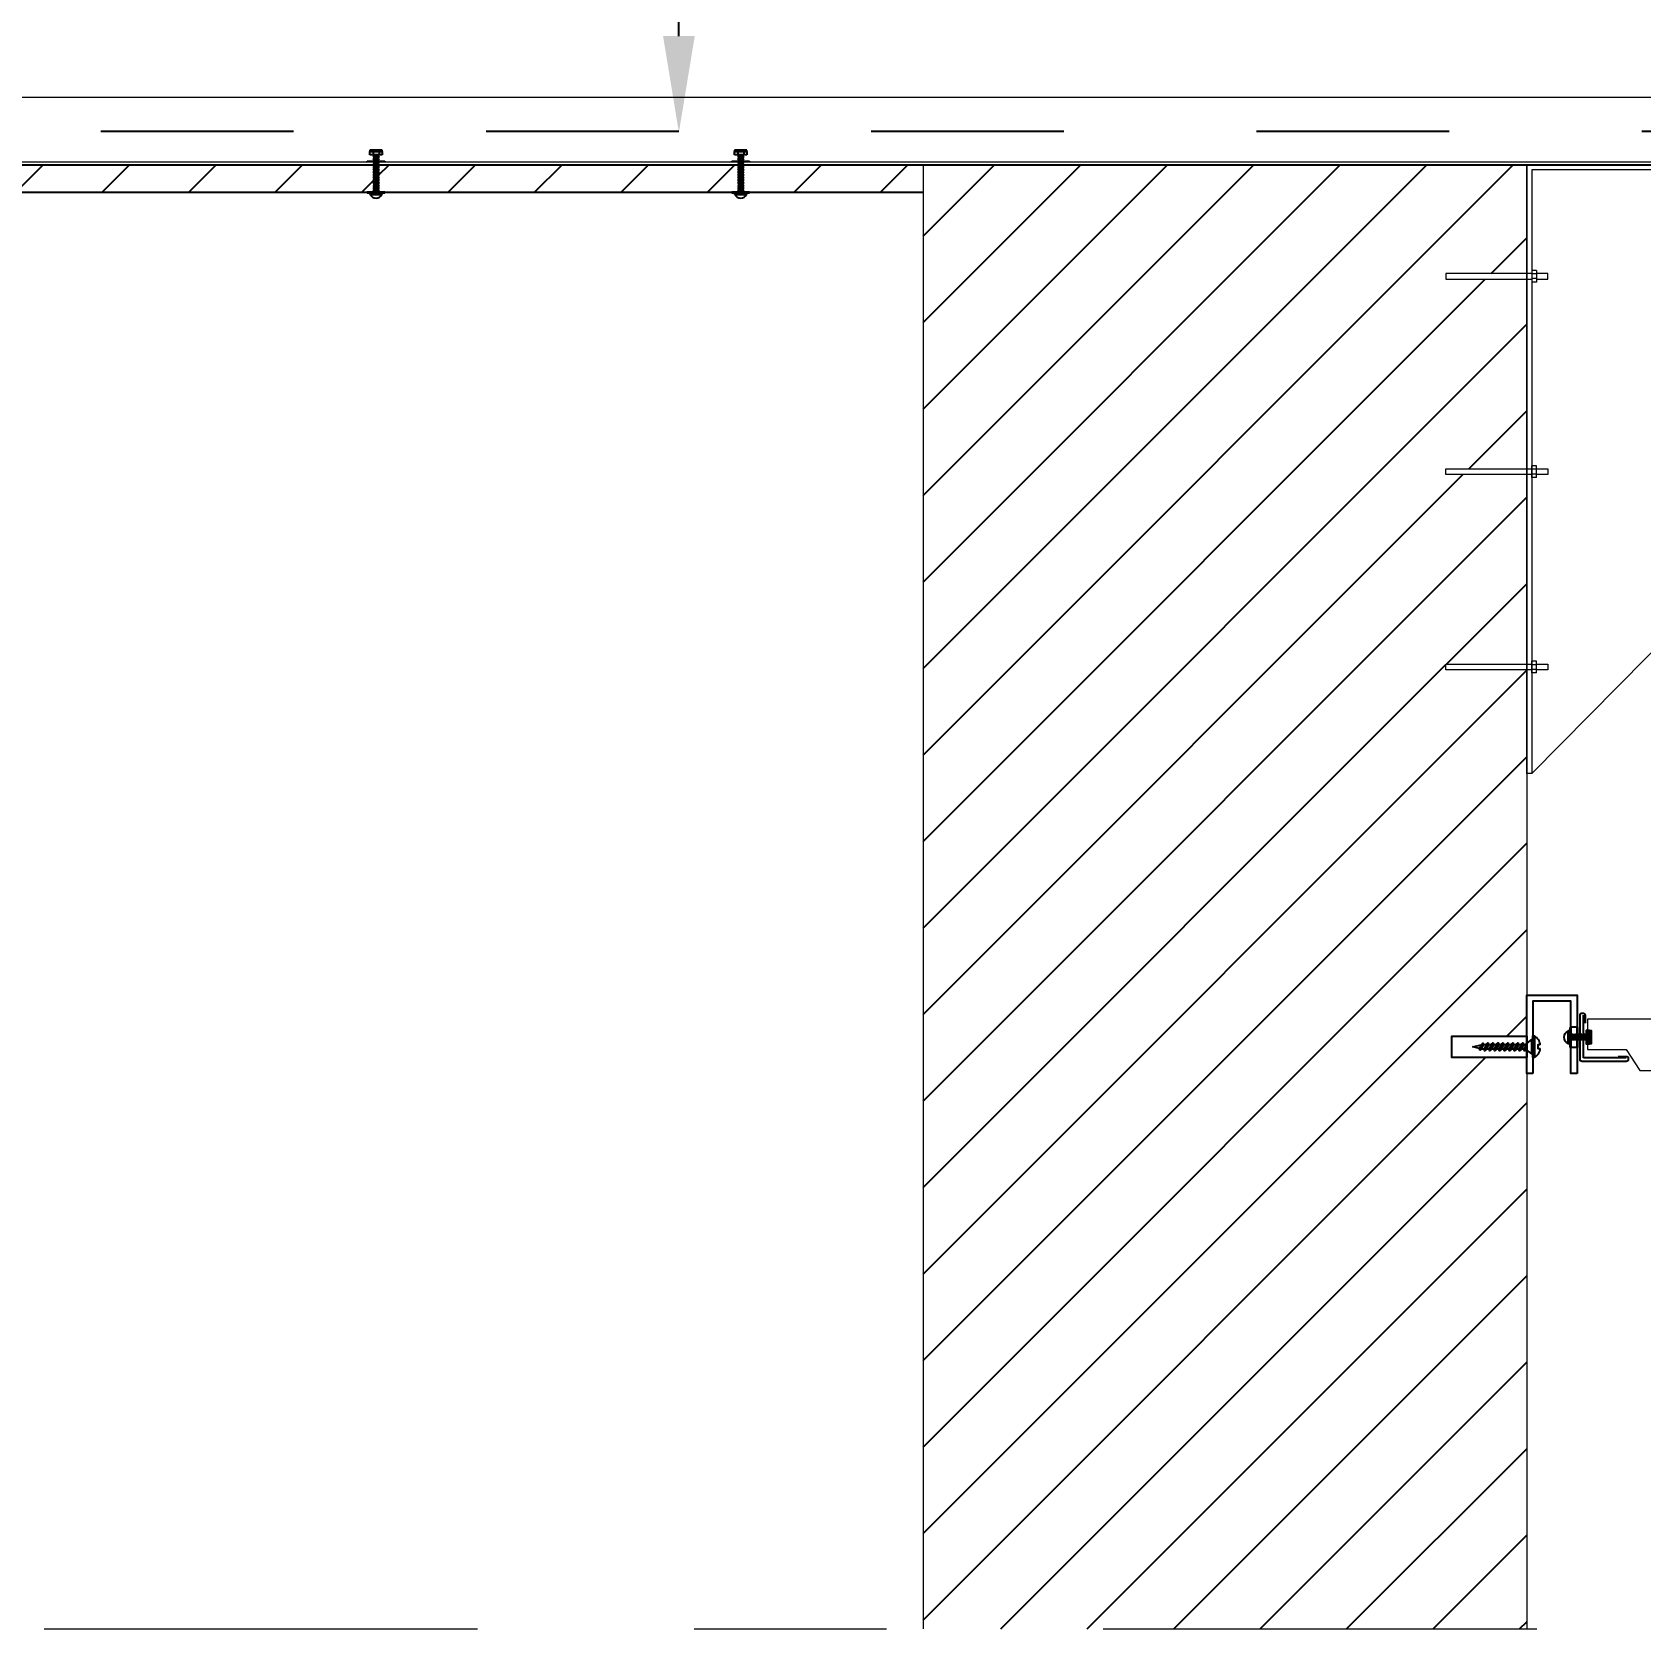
# Model space of a CAD drawing. Header units: millimetres. Extents: x 8674.86 to 8683.26, y 7174.65 to 7183.6.
# Drawn here: x 8675.46 to 8676.296, y 7178.316 to 7179.145 of the extents above; entities that cross this region are included whole.
import ezdxf
from ezdxf import colors
from ezdxf.entities.mleader import LeaderData, LeaderLine
from ezdxf.math import Vec2, Vec3

# ---------------------------------------------------------------- set-up
doc = ezdxf.new("R2010")
doc.units = ezdxf.units.MM
for name, pattern in [('ACAD_ISO03W100', [30, 12, -18]), ('ACAD_ISO12W100', [21, 12, -3, 0, -3, 0, -3]), ('HIDDEN', [9.525, 6.35, -3.175]), ('TRAZO_Y_PUNTO', [1, 0.5, -0.25, 0, -0.25])]:
    doc.linetypes.add(name, pattern=pattern)
for name, color, linetype in [('0001-Text 1 30', 250, 'Continuous'), ('002_Medium_1 30', 252, 'Continuous'), ('003_Light_1 30', 253, 'Continuous')]:
    doc.layers.add(name, color=color, linetype=linetype)
doc.layers.add('001_Dark_1 30', color=250, linetype='Continuous', lineweight=0)
doc.layers.add('CUT 1 30', color=7, linetype='ACAD_ISO12W100', lineweight=5)
doc.styles.add('SS_40_notes!', font='calibri.ttf', dxfattribs={"height": 72})
pattern_1 = [(45, (8670.605085, 7173.586227), (-0.02245064, 0.02245064), [])]

# ---------------------------------------------------------------- blocks, each defined once
blk = doc.blocks.new('T')
at = {"layer": '002_Medium_1 30', "linetype": 'Continuous'}
for p, q in [((-0.01727, 0.00102), (-0.01783, -0.00082)), ((-0.01662, 0.00182), (-0.01765, -0.00162)), ((-0.01648, 0.0012), (-0.0172, -0.0012)), ((-0.01555, 0.0012), (-0.01627, -0.0012)), ((-0.01489, 0.002), (-0.01609, -0.002)), ((-0.01472, 0.0012), (-0.01544, -0.0012)), ((-0.01388, 0.0012), (-0.0146, -0.0012)), ((-0.01322, 0.002), (-0.01442, -0.002)), ((-0.01305, 0.0012), (-0.01377, -0.0012)), ((-0.01221, 0.0012), (-0.01293, -0.0012)), ((-0.01155, 0.002), (-0.01275, -0.002)), ((-0.01137, 0.0012), (-0.01209, -0.0012)), ((-0.01054, 0.0012), (-0.01126, -0.0012)), ((-0.00988, 0.002), (-0.01108, -0.002)), ((-0.0097, 0.0012), (-0.01042, -0.0012)), ((-0.00887, 0.0012), (-0.00959, -0.0012)), ((-0.00821, 0.002), (-0.00941, -0.002)), ((-0.00803, 0.0012), (-0.00875, -0.0012)), ((-0.0072, 0.0012), (-0.00792, -0.0012)), ((-0.00654, 0.002), (-0.00774, -0.002)), ((-0.00636, 0.0012), (-0.00708, -0.0012)), ((-0.00553, 0.0012), (-0.00625, -0.0012)), ((-0.00487, 0.002), (-0.00607, -0.002)), ((-0.00469, 0.0012), (-0.00541, -0.0012)), ((-0.00386, 0.0012), (-0.00458, -0.0012)), ((-0.0032, 0.002), (-0.0044, -0.002)), ((-0.00302, 0.0012), (-0.00374, -0.0012)), ((-0.0024, 0.00049), (-0.00291, -0.0012)), ((-0.0024, -0.0012), (-0.0024, 0.0012)), ((-0.00028, -0.0036), (-0.00028, 0.0036)), ((-0.00249, -0.0012), (-0.00273, -0.002)), ((-0.0024, -0.0009), (-0.00252, -0.00131))]:
    blk.add_line(p, q, dxfattribs=at)
blk.add_lwpolyline([(-0.00223, -0.00139), (-0.00273, -0.002), (-0.00291, -0.0012), (-0.00374, -0.0012), (-0.0044, -0.002), (-0.00458, -0.0012), (-0.00541, -0.0012), (-0.00607, -0.002), (-0.00625, -0.0012), (-0.00708, -0.0012), (-0.00774, -0.002), (-0.00792, -0.0012), (-0.00875, -0.0012), (-0.00941, -0.002), (-0.00959, -0.0012), (-0.01042, -0.0012), (-0.01108, -0.002), (-0.01126, -0.0012), (-0.01209, -0.0012), (-0.01275, -0.002), (-0.01293, -0.0012), (-0.01377, -0.0012), (-0.01442, -0.002), (-0.0146, -0.0012), (-0.01544, -0.0012), (-0.01609, -0.002), (-0.01627, -0.0012), (-0.0172, -0.0012), (-0.01765, -0.00162), (-0.01783, -0.00082), (-0.02, 0), (-0.01727, 0.00102), (-0.01662, 0.00182), (-0.01648, 0.0012), (-0.01555, 0.0012), (-0.01489, 0.002), (-0.01472, 0.0012), (-0.01388, 0.0012), (-0.01322, 0.002), (-0.01305, 0.0012), (-0.01221, 0.0012), (-0.01155, 0.002), (-0.01137, 0.0012), (-0.01054, 0.0012), (-0.00988, 0.002), (-0.0097, 0.0012), (-0.00887, 0.0012), (-0.00821, 0.002), (-0.00803, 0.0012), (-0.0072, 0.0012), (-0.00654, 0.002), (-0.00636, 0.0012), (-0.00553, 0.0012), (-0.00487, 0.002), (-0.00469, 0.0012), (-0.00386, 0.0012), (-0.0032, 0.002), (-0.00302, 0.0012), (-0.0024, 0.0012), (-0.00028, 0.0036), (0, 0.0036), (0, -0.0036), (-0.00028, -0.0036), (-0.0024, -0.0012)], dxfattribs=at)
blk = doc.blocks.new('PERFIL BORDE 1812-1818')
at = {"layer": '002_Medium_1 30'}
for p, q in [((0, 0), (0, 0.0425)), ((-0.0425, 0), (0, 0))]:
    blk.add_line(p, q, dxfattribs=at)
blk.add_lwpolyline([(-0.0345, 0.0015), (-0.0425, 0.0015, 0.414214), (-0.0445, -0.0005), (-0.0445, -0.0015, 0.414214), (-0.0425, -0.0035), (0.0015, -0.0035, 0.414214), (0.0035, -0.0015), (0.0035, 0.0425, 0.414214), (0.0015, 0.0445), (0.0005, 0.0445, 0.414214), (-0.0015, 0.0425), (-0.0015, 0.0345)], format="xyb", dxfattribs=at)

msp = doc.modelspace()

# ---------------------------------------------------------------- hatches: boundary and pattern name
at = {"layer": '003_Light_1 30', "ltscale": 10}
h = msp.add_hatch(dxfattribs=at)
h.set_pattern_fill('ANSI31', color=256, scale=0.01)
h.set_pattern_definition(pattern_1)
h.paths.add_polyline_path([(8675.33459, 7179.26094), (8675.3201, 7179.25706), (8675.34598, 7179.16046), (8675.36047, 7179.16435)])
h.paths.add_polyline_path([(8675.28812, 7179.136), (8675.28106, 7179.13524), (8675.28903, 7179.0609), (8675.29609, 7179.06166)])
h.paths.add_polyline_path([(8675.44499, 7179.06166), (8675.44499, 7179.06125), (8675.44646, 7179.06125), (8675.44646, 7179.06044), (8675.45255, 7179.06044, -0.666965), (8675.44669, 7179.06044), (8675.44646, 7179.06044), (8675.44646, 7179.06125), (8675.44499, 7179.06125), (8675.44499, 7179.06166), (8675.29609, 7179.06166), (8675.29457, 7179.07586), (8675.44834, 7179.07586), (8675.44844, 7179.07606), (8675.44844, 7179.07674), (8675.44824, 7179.07685), (8675.44818, 7179.07683), (8675.4482, 7179.07687), (8675.44824, 7179.07685), (8675.44844, 7179.07691), (8675.44844, 7179.07586), (8675.45047, 7179.07586), (8675.44844, 7179.07538), (8675.44844, 7179.0747), (8675.44818, 7179.07417), (8675.44844, 7179.07402), (8675.44844, 7179.07334), (8675.44818, 7179.0728), (8675.44844, 7179.07266), (8675.44844, 7179.07198), (8675.44818, 7179.07144), (8675.44844, 7179.0713), (8675.44844, 7179.07062), (8675.44818, 7179.07008), (8675.44844, 7179.06994), (8675.44844, 7179.06926), (8675.44818, 7179.06872), (8675.44844, 7179.06858), (8675.44844, 7179.0679), (8675.44818, 7179.06736), (8675.44844, 7179.06722), (8675.44844, 7179.06654), (8675.44818, 7179.066), (8675.44844, 7179.06586), (8675.44844, 7179.06518), (8675.44818, 7179.06464), (8675.44844, 7179.0645), (8675.44844, 7179.06382), (8675.44818, 7179.06328), (8675.44844, 7179.06314), (8675.44844, 7179.06246), (8675.44818, 7179.06192), (8675.44865, 7179.06166)])
h.paths.add_polyline_path([(8675.63432, 7179.06166), (8675.63432, 7179.06125), (8675.63579, 7179.06125), (8675.63579, 7179.06044), (8675.64189, 7179.06044, -0.666965), (8675.63602, 7179.06044), (8675.63579, 7179.06044), (8675.63579, 7179.06125), (8675.63432, 7179.06125), (8675.63432, 7179.06166), (8675.45425, 7179.06166), (8675.45425, 7179.06125), (8675.45279, 7179.06125), (8675.45279, 7179.06044), (8675.45255, 7179.06044, -0.666965), (8675.44669, 7179.06044), (8675.45279, 7179.06044), (8675.45279, 7179.06125), (8675.45425, 7179.06125), (8675.45425, 7179.06166), (8675.45092, 7179.06166), (8675.45092, 7179.06236), (8675.4513, 7179.0629), (8675.45092, 7179.06304), (8675.45092, 7179.06372), (8675.4513, 7179.06426), (8675.45092, 7179.06441), (8675.45092, 7179.06509), (8675.4513, 7179.06562), (8675.45092, 7179.06577), (8675.45092, 7179.06645), (8675.4513, 7179.06698), (8675.45092, 7179.06713), (8675.45092, 7179.06781), (8675.4513, 7179.06834), (8675.45092, 7179.06849), (8675.45092, 7179.06917), (8675.4513, 7179.0697), (8675.45092, 7179.06985), (8675.45092, 7179.07053), (8675.4513, 7179.07106), (8675.45092, 7179.07121), (8675.45092, 7179.07189), (8675.4513, 7179.07242), (8675.45092, 7179.07257), (8675.45092, 7179.07325), (8675.4513, 7179.07378), (8675.45092, 7179.07393), (8675.45092, 7179.07461), (8675.4513, 7179.07514), (8675.45092, 7179.07529), (8675.45092, 7179.07586), (8675.44925, 7179.07586), (8675.4513, 7179.0765), (8675.45092, 7179.07597), (8675.45092, 7179.07586), (8675.63768, 7179.07586), (8675.63777, 7179.07606), (8675.63777, 7179.07674), (8675.63758, 7179.07685), (8675.63752, 7179.07683), (8675.63754, 7179.07687), (8675.63758, 7179.07685), (8675.63777, 7179.07691), (8675.63777, 7179.07586), (8675.63981, 7179.07586), (8675.63777, 7179.07538), (8675.63777, 7179.0747), (8675.63752, 7179.07417), (8675.63777, 7179.07402), (8675.63777, 7179.07334), (8675.63752, 7179.0728), (8675.63777, 7179.07266), (8675.63777, 7179.07198), (8675.63752, 7179.07144), (8675.63777, 7179.0713), (8675.63777, 7179.07062), (8675.63752, 7179.07008), (8675.63777, 7179.06994), (8675.63777, 7179.06926), (8675.63752, 7179.06872), (8675.63777, 7179.06858), (8675.63777, 7179.0679), (8675.63752, 7179.06736), (8675.63777, 7179.06722), (8675.63777, 7179.06654), (8675.63752, 7179.066), (8675.63777, 7179.06586), (8675.63777, 7179.06518), (8675.63752, 7179.06464), (8675.63777, 7179.0645), (8675.63777, 7179.06382), (8675.63752, 7179.06328), (8675.63777, 7179.06314), (8675.63777, 7179.06246), (8675.63752, 7179.06192), (8675.63798, 7179.06166)])
h.paths.add_polyline_path([(8675.82366, 7179.06166), (8675.82366, 7179.06125), (8675.82512, 7179.06125), (8675.82512, 7179.06044), (8675.83122, 7179.06044, -0.666965), (8675.82536, 7179.06044), (8675.82512, 7179.06044), (8675.82512, 7179.06125), (8675.82366, 7179.06125), (8675.82366, 7179.06166), (8675.64358, 7179.06166), (8675.64358, 7179.06125), (8675.64212, 7179.06125), (8675.64212, 7179.06044), (8675.64189, 7179.06044, -0.666965), (8675.63602, 7179.06044), (8675.64212, 7179.06044), (8675.64212, 7179.06125), (8675.64358, 7179.06125), (8675.64358, 7179.06166), (8675.64025, 7179.06166), (8675.64025, 7179.06236), (8675.64063, 7179.0629), (8675.64025, 7179.06304), (8675.64025, 7179.06372), (8675.64063, 7179.06426), (8675.64025, 7179.06441), (8675.64025, 7179.06509), (8675.64063, 7179.06562), (8675.64025, 7179.06577), (8675.64025, 7179.06645), (8675.64063, 7179.06698), (8675.64025, 7179.06713), (8675.64025, 7179.06781), (8675.64063, 7179.06834), (8675.64025, 7179.06849), (8675.64025, 7179.06917), (8675.64063, 7179.0697), (8675.64025, 7179.06985), (8675.64025, 7179.07053), (8675.64063, 7179.07106), (8675.64025, 7179.07121), (8675.64025, 7179.07189), (8675.64063, 7179.07242), (8675.64025, 7179.07257), (8675.64025, 7179.07325), (8675.64063, 7179.07378), (8675.64025, 7179.07393), (8675.64025, 7179.07461), (8675.64063, 7179.07514), (8675.64025, 7179.07529), (8675.64025, 7179.07586), (8675.63859, 7179.07586), (8675.64063, 7179.0765), (8675.64025, 7179.07597), (8675.64025, 7179.07586), (8675.82701, 7179.07586), (8675.82711, 7179.07606), (8675.82711, 7179.07674), (8675.82691, 7179.07685), (8675.82685, 7179.07683), (8675.82687, 7179.07687), (8675.82691, 7179.07685), (8675.82711, 7179.07691), (8675.82711, 7179.07586), (8675.82914, 7179.07586), (8675.82711, 7179.07538), (8675.82711, 7179.0747), (8675.82685, 7179.07417), (8675.82711, 7179.07402), (8675.82711, 7179.07334), (8675.82685, 7179.0728), (8675.82711, 7179.07266), (8675.82711, 7179.07198), (8675.82685, 7179.07144), (8675.82711, 7179.0713), (8675.82711, 7179.07062), (8675.82685, 7179.07008), (8675.82711, 7179.06994), (8675.82711, 7179.06926), (8675.82685, 7179.06872), (8675.82711, 7179.06858), (8675.82711, 7179.0679), (8675.82685, 7179.06736), (8675.82711, 7179.06722), (8675.82711, 7179.06654), (8675.82685, 7179.066), (8675.82711, 7179.06586), (8675.82711, 7179.06518), (8675.82685, 7179.06464), (8675.82711, 7179.0645), (8675.82711, 7179.06382), (8675.82685, 7179.06328), (8675.82711, 7179.06314), (8675.82711, 7179.06246), (8675.82685, 7179.06192), (8675.82731, 7179.06166)])
h.paths.add_polyline_path([(8675.92295, 7179.07586), (8675.82959, 7179.07586), (8675.82959, 7179.07529), (8675.82996, 7179.07514), (8675.82959, 7179.07461), (8675.82959, 7179.07393), (8675.82996, 7179.07378), (8675.82959, 7179.07325), (8675.82959, 7179.07257), (8675.82996, 7179.07242), (8675.82959, 7179.07189), (8675.82959, 7179.07121), (8675.82996, 7179.07106), (8675.82959, 7179.07053), (8675.82959, 7179.06985), (8675.82996, 7179.0697), (8675.82959, 7179.06917), (8675.82959, 7179.06849), (8675.82996, 7179.06834), (8675.82959, 7179.06781), (8675.82959, 7179.06713), (8675.82996, 7179.06698), (8675.82959, 7179.06645), (8675.82959, 7179.06577), (8675.82996, 7179.06562), (8675.82959, 7179.06509), (8675.82959, 7179.06441), (8675.82996, 7179.06426), (8675.82959, 7179.06372), (8675.82959, 7179.06304), (8675.82996, 7179.0629), (8675.82959, 7179.06236), (8675.82959, 7179.06166), (8675.92295, 7179.06166)])
h = msp.add_hatch(dxfattribs=at)
h.set_pattern_fill('ANSI31', color=256, scale=0.01)
h.set_pattern_definition(pattern_1)
h.paths.add_polyline_path([(8676.23639, 7178.81358), (8676.19444, 7178.81358), (8676.19444, 7178.81663), (8676.23639, 7178.81663), (8676.23639, 7178.91501), (8676.19444, 7178.91501), (8676.19444, 7178.91806), (8676.23639, 7178.91806), (8676.23639, 7179.01643), (8676.19444, 7179.01643), (8676.19444, 7179.01948), (8676.23639, 7179.01948), (8676.23639, 7179.07586), (8675.92295, 7179.07586), (8675.92295, 7178.31582), (8676.23639, 7178.31582), (8676.23639, 7178.61238), (8676.19756, 7178.61238), (8676.19756, 7178.62356), (8676.23639, 7178.62356), (8676.23639, 7178.64485)])

# ---------------------------------------------------------------- linework, layer by layer
at = {"layer": '001_Dark_1 30'}
for p, q in [((8675.29609, 7179.11086), (8682.87044, 7179.11086)), ((8675.29609, 7179.07743), (8682.87044, 7179.07743)), ((8675.92295, 7179.07586), (8675.92295, 7178.31582)), ((8676.23639, 7178.75982), (8676.23639, 7179.07586)), ((8676.23639, 7179.07586), (8676.23639, 7178.31582)), ((8676.60467, 7179.07325), (8676.239, 7179.07325)), ((8676.239, 7179.07325), (8676.239, 7178.75982)), ((8676.54851, 7179.07325), (8676.239, 7178.75982)), ((8676.24154, 7179.02101), (8676.239, 7179.02101)), ((8676.239, 7179.02101), (8676.239, 7179.0149)), ((8676.24154, 7179.01918), (8676.239, 7179.01918)), ((8676.24154, 7179.01674), (8676.239, 7179.01674)), ((8676.24154, 7179.02101), (8676.24154, 7179.0149)), ((8676.24731, 7179.01948), (8676.24154, 7179.01948)), ((8676.24154, 7179.01643), (8676.24731, 7179.01643)), ((8676.24731, 7179.01643), (8676.24731, 7179.01948)), ((8676.24154, 7179.0149), (8676.239, 7179.0149)), ((8676.24154, 7178.91959), (8676.239, 7178.91959)), ((8676.239, 7178.91348), (8676.239, 7178.91959)), ((8676.24154, 7178.91775), (8676.239, 7178.91775)), ((8676.24154, 7178.91348), (8676.24154, 7178.91959)), ((8676.24154, 7178.91806), (8676.24731, 7178.91806)), ((8676.24731, 7178.91806), (8676.24731, 7178.91501)), ((8676.24154, 7178.91531), (8676.239, 7178.91531)), ((8676.24154, 7178.91348), (8676.239, 7178.91348)), ((8676.24731, 7178.91501), (8676.24154, 7178.91501)), ((8676.24154, 7178.81816), (8676.239, 7178.81816)), ((8676.239, 7178.81206), (8676.239, 7178.81816)), ((8676.24154, 7178.81633), (8676.239, 7178.81633)), ((8676.24154, 7178.81206), (8676.24154, 7178.81816)), ((8676.24154, 7178.81663), (8676.24731, 7178.81663)), ((8676.24731, 7178.81663), (8676.24731, 7178.81358)), ((8676.24154, 7178.81389), (8676.239, 7178.81389)), ((8676.24154, 7178.81206), (8676.239, 7178.81206)), ((8676.24731, 7178.81358), (8676.24154, 7178.81358)), ((8676.239, 7178.75982), (8676.23639, 7178.75982)), ((8676.78499, 7178.63231), (8676.26791, 7178.63231)), ((8676.26791, 7178.63231), (8676.26791, 7178.61655)), ((8676.26791, 7178.61655), (8676.28796, 7178.61655)), ((8676.28796, 7178.61655), (8676.29509, 7178.60571)), ((8676.29509, 7178.60571), (8676.75781, 7178.60571))]:
    msp.add_line(p, q, dxfattribs=at)
at = {"layer": '001_Dark_1 30', "linetype": 'HIDDEN', "ltscale": 0.001}
for p, q in [((8676.239, 7179.01948), (8676.19444, 7179.01948)), ((8676.19444, 7179.01948), (8676.19444, 7179.01643)), ((8676.19444, 7179.01643), (8676.239, 7179.01643)), ((8676.19444, 7178.91501), (8676.19444, 7178.91806)), ((8676.19444, 7178.91806), (8676.239, 7178.91806)), ((8676.239, 7178.91501), (8676.19444, 7178.91501)), ((8676.19444, 7178.81358), (8676.19444, 7178.81663)), ((8676.19444, 7178.81663), (8676.239, 7178.81663)), ((8676.239, 7178.81358), (8676.19444, 7178.81358))]:
    msp.add_line(p, q, dxfattribs=at)
at = {"layer": '002_Medium_1 30', "linetype": 'ACAD_ISO03W100', "ltscale": 0.0055}
msp.add_line((8675.29609, 7179.09336), (8682.87044, 7179.09336), dxfattribs=at)
at = {"layer": '002_Medium_1 30'}
for p, q in [((8675.64212, 7179.08347), (8675.63579, 7179.08347)), ((8675.63579, 7179.08347), (8675.63579, 7179.08265)), ((8675.63579, 7179.08265), (8675.64212, 7179.08265)), ((8675.63579, 7179.08102), (8675.63579, 7179.08265)), ((8675.63579, 7179.08265), (8675.64212, 7179.08265)), ((8675.63743, 7179.08265), (8675.63743, 7179.08102)), ((8675.64059, 7179.08265), (8675.64059, 7179.08102)), ((8675.64212, 7179.08265), (8675.64212, 7179.08347)), ((8675.64212, 7179.08265), (8675.64212, 7179.08102)), ((8675.83145, 7179.08347), (8675.82512, 7179.08347)), ((8675.82512, 7179.08347), (8675.82512, 7179.08265)), ((8675.82512, 7179.08265), (8675.83145, 7179.08265)), ((8675.82512, 7179.08102), (8675.82512, 7179.08265)), ((8675.82512, 7179.08265), (8675.83145, 7179.08265)), ((8675.82677, 7179.08265), (8675.82677, 7179.08102)), ((8675.82993, 7179.08265), (8675.82993, 7179.08102)), ((8675.83145, 7179.08265), (8675.83145, 7179.08347)), ((8675.83145, 7179.08265), (8675.83145, 7179.08102)), ((8675.63432, 7179.07728), (8675.63432, 7179.07769)), ((8675.63432, 7179.07769), (8675.64358, 7179.07769)), ((8675.64358, 7179.07728), (8675.63432, 7179.07728)), ((8675.64212, 7179.08102), (8675.63579, 7179.08102)), ((8675.64358, 7179.07769), (8675.64358, 7179.07728)), ((8675.82366, 7179.07728), (8675.82366, 7179.07769)), ((8675.82366, 7179.07769), (8675.83292, 7179.07769)), ((8675.83292, 7179.07728), (8675.82366, 7179.07728)), ((8675.83145, 7179.08102), (8675.82512, 7179.08102)), ((8675.83292, 7179.07769), (8675.83292, 7179.07728)), ((8675.64358, 7179.06166), (8675.63432, 7179.06166)), ((8675.63432, 7179.06166), (8675.63432, 7179.06125)), ((8675.63432, 7179.06125), (8675.64358, 7179.06125)), ((8675.64212, 7179.06125), (8675.63579, 7179.06125)), ((8675.63579, 7179.06125), (8675.63579, 7179.06044)), ((8675.63579, 7179.06044), (8675.64212, 7179.06044)), ((8675.64212, 7179.06044), (8675.64212, 7179.06125)), ((8675.64358, 7179.06125), (8675.64358, 7179.06166)), ((8675.83292, 7179.06166), (8675.82366, 7179.06166)), ((8675.82366, 7179.06166), (8675.82366, 7179.06125)), ((8675.82366, 7179.06125), (8675.83292, 7179.06125)), ((8675.83145, 7179.06125), (8675.82512, 7179.06125)), ((8675.82512, 7179.06125), (8675.82512, 7179.06044)), ((8675.82512, 7179.06044), (8675.83145, 7179.06044)), ((8675.83145, 7179.06044), (8675.83145, 7179.06125)), ((8675.83292, 7179.06125), (8675.83292, 7179.06166)), ((8676.25937, 7178.62813), (8676.25937, 7178.61769)), ((8676.25937, 7178.62813), (8676.25937, 7178.61769)), ((8676.26251, 7178.62813), (8676.26251, 7178.61769)), ((8676.26251, 7178.62813), (8676.26251, 7178.61769)), ((8676.26905, 7178.62472), (8676.26725, 7178.62472)), ((8676.26905, 7178.62123), (8676.26725, 7178.62123))]:
    msp.add_line(p, q, dxfattribs=at)
at = {"layer": '002_Medium_1 30', "linetype": 'Continuous'}
for p, q in [((8675.63752, 7179.08091), (8675.63787, 7179.08102)), ((8675.63757, 7179.08102), (8675.63752, 7179.08091)), ((8675.63752, 7179.08091), (8675.63777, 7179.08077)), ((8675.63752, 7179.07955), (8675.64063, 7179.08053)), ((8675.63777, 7179.08009), (8675.63752, 7179.07955)), ((8675.63752, 7179.07955), (8675.63777, 7179.07941)), ((8675.63752, 7179.07819), (8675.64063, 7179.07917)), ((8675.63777, 7179.07873), (8675.63752, 7179.07819)), ((8675.63752, 7179.07819), (8675.63777, 7179.07805)), ((8675.63752, 7179.07683), (8675.63895, 7179.07728)), ((8675.63773, 7179.07728), (8675.63752, 7179.07683)), ((8675.63752, 7179.07689), (8675.63777, 7179.07674)), ((8675.63752, 7179.07553), (8675.64063, 7179.0765)), ((8675.63777, 7179.07606), (8675.63752, 7179.07553)), ((8675.63752, 7179.07553), (8675.63777, 7179.07538)), ((8675.63752, 7179.07553), (8675.63777, 7179.07538)), ((8675.63752, 7179.07417), (8675.64063, 7179.07514)), ((8675.63777, 7179.0747), (8675.63752, 7179.07417)), ((8675.63777, 7179.08077), (8675.63885, 7179.08102)), ((8675.63777, 7179.08077), (8675.63777, 7179.08009)), ((8675.63777, 7179.08009), (8675.64025, 7179.08067)), ((8675.63777, 7179.07941), (8675.64025, 7179.07999)), ((8675.63777, 7179.07941), (8675.63777, 7179.07873)), ((8675.63777, 7179.07873), (8675.64025, 7179.07931)), ((8675.63777, 7179.07805), (8675.64025, 7179.07863)), ((8675.63777, 7179.07805), (8675.63777, 7179.07769)), ((8675.63777, 7179.07674), (8675.64025, 7179.07733)), ((8675.63777, 7179.07674), (8675.63777, 7179.07606)), ((8675.63777, 7179.07606), (8675.64025, 7179.07665)), ((8675.63777, 7179.07538), (8675.64025, 7179.07597)), ((8675.63777, 7179.07538), (8675.64025, 7179.07597)), ((8675.63777, 7179.07538), (8675.63777, 7179.0747)), ((8675.63777, 7179.0747), (8675.64025, 7179.07529)), ((8675.63777, 7179.07402), (8675.64025, 7179.07461)), ((8675.63777, 7179.07402), (8675.64025, 7179.07461)), ((8675.63913, 7179.07769), (8675.64025, 7179.07795)), ((8675.64024, 7179.07769), (8675.64063, 7179.07781)), ((8675.64025, 7179.08067), (8675.64025, 7179.08102)), ((8675.64063, 7179.08053), (8675.64025, 7179.08067)), ((8675.64025, 7179.07999), (8675.64063, 7179.08053)), ((8675.64025, 7179.07931), (8675.64025, 7179.07999)), ((8675.64063, 7179.07917), (8675.64025, 7179.07931)), ((8675.64025, 7179.07863), (8675.64063, 7179.07917)), ((8675.64025, 7179.07795), (8675.64025, 7179.07863)), ((8675.64063, 7179.07781), (8675.64025, 7179.07795)), ((8675.64025, 7179.07665), (8675.64025, 7179.07733)), ((8675.64025, 7179.07727), (8675.64026, 7179.07728)), ((8675.64063, 7179.0765), (8675.64025, 7179.07665)), ((8675.64025, 7179.07597), (8675.64063, 7179.0765)), ((8675.64025, 7179.07529), (8675.64025, 7179.07597)), ((8675.64063, 7179.07514), (8675.64025, 7179.07529)), ((8675.64025, 7179.07461), (8675.64063, 7179.07514)), ((8675.64025, 7179.07393), (8675.64025, 7179.07461)), ((8675.64054, 7179.07769), (8675.64063, 7179.07781)), ((8675.82685, 7179.08091), (8675.8272, 7179.08102)), ((8675.8269, 7179.08102), (8675.82685, 7179.08091)), ((8675.82685, 7179.08091), (8675.82711, 7179.08077)), ((8675.82685, 7179.07955), (8675.82996, 7179.08053)), ((8675.82711, 7179.08009), (8675.82685, 7179.07955)), ((8675.82685, 7179.07955), (8675.82711, 7179.07941)), ((8675.82685, 7179.07819), (8675.82996, 7179.07917)), ((8675.82711, 7179.07873), (8675.82685, 7179.07819)), ((8675.82685, 7179.07819), (8675.82711, 7179.07805)), ((8675.82685, 7179.07683), (8675.82828, 7179.07728)), ((8675.82707, 7179.07728), (8675.82685, 7179.07683)), ((8675.82685, 7179.07689), (8675.82711, 7179.07674)), ((8675.82685, 7179.07553), (8675.82996, 7179.0765)), ((8675.82711, 7179.07606), (8675.82685, 7179.07553)), ((8675.82685, 7179.07553), (8675.82711, 7179.07538)), ((8675.82685, 7179.07553), (8675.82711, 7179.07538)), ((8675.82685, 7179.07417), (8675.82996, 7179.07514)), ((8675.82711, 7179.0747), (8675.82685, 7179.07417)), ((8675.82711, 7179.08077), (8675.82818, 7179.08102)), ((8675.82711, 7179.08077), (8675.82711, 7179.08009)), ((8675.82711, 7179.08009), (8675.82959, 7179.08067)), ((8675.82711, 7179.07941), (8675.82959, 7179.07999)), ((8675.82711, 7179.07941), (8675.82711, 7179.07873)), ((8675.82711, 7179.07873), (8675.82959, 7179.07931)), ((8675.82711, 7179.07805), (8675.82959, 7179.07863)), ((8675.82711, 7179.07805), (8675.82711, 7179.07769)), ((8675.82711, 7179.07674), (8675.82959, 7179.07733)), ((8675.82711, 7179.07674), (8675.82711, 7179.07606)), ((8675.82711, 7179.07606), (8675.82959, 7179.07665)), ((8675.82711, 7179.07538), (8675.82959, 7179.07597)), ((8675.82711, 7179.07538), (8675.82959, 7179.07597)), ((8675.82711, 7179.07538), (8675.82711, 7179.0747)), ((8675.82711, 7179.0747), (8675.82959, 7179.07529)), ((8675.82711, 7179.07402), (8675.82959, 7179.07461)), ((8675.82711, 7179.07402), (8675.82959, 7179.07461)), ((8675.82846, 7179.07769), (8675.82959, 7179.07795)), ((8675.82958, 7179.07769), (8675.82996, 7179.07781)), ((8675.82959, 7179.08067), (8675.82959, 7179.08102)), ((8675.82996, 7179.08053), (8675.82959, 7179.08067)), ((8675.82959, 7179.07999), (8675.82996, 7179.08053)), ((8675.82959, 7179.07931), (8675.82959, 7179.07999)), ((8675.82996, 7179.07917), (8675.82959, 7179.07931)), ((8675.82959, 7179.07863), (8675.82996, 7179.07917)), ((8675.82959, 7179.07795), (8675.82959, 7179.07863)), ((8675.82996, 7179.07781), (8675.82959, 7179.07795)), ((8675.82959, 7179.07665), (8675.82959, 7179.07733)), ((8675.82959, 7179.07727), (8675.82959, 7179.07728)), ((8675.82996, 7179.0765), (8675.82959, 7179.07665)), ((8675.82959, 7179.07597), (8675.82996, 7179.0765)), ((8675.82959, 7179.07529), (8675.82959, 7179.07597)), ((8675.82996, 7179.07514), (8675.82959, 7179.07529)), ((8675.82959, 7179.07461), (8675.82996, 7179.07514)), ((8675.82959, 7179.07393), (8675.82959, 7179.07461)), ((8675.82988, 7179.07769), (8675.82996, 7179.07781)), ((8675.63752, 7179.07417), (8675.63777, 7179.07402)), ((8675.63752, 7179.07417), (8675.63777, 7179.07402)), ((8675.63752, 7179.0728), (8675.64063, 7179.07378)), ((8675.63777, 7179.07334), (8675.63752, 7179.0728)), ((8675.63752, 7179.0728), (8675.63777, 7179.07266)), ((8675.63752, 7179.0728), (8675.63777, 7179.07266)), ((8675.63752, 7179.07144), (8675.64063, 7179.07242)), ((8675.63777, 7179.07198), (8675.63752, 7179.07144)), ((8675.63752, 7179.07144), (8675.63777, 7179.0713)), ((8675.63752, 7179.07144), (8675.63777, 7179.0713)), ((8675.63752, 7179.07008), (8675.64063, 7179.07106)), ((8675.63777, 7179.07062), (8675.63752, 7179.07008)), ((8675.63752, 7179.07008), (8675.63777, 7179.06994)), ((8675.63752, 7179.07008), (8675.63777, 7179.06994)), ((8675.63752, 7179.06872), (8675.64063, 7179.0697)), ((8675.63777, 7179.06926), (8675.63752, 7179.06872)), ((8675.63752, 7179.06872), (8675.63777, 7179.06858)), ((8675.63752, 7179.06872), (8675.63777, 7179.06858)), ((8675.63752, 7179.06736), (8675.64063, 7179.06834)), ((8675.63777, 7179.0679), (8675.63752, 7179.06736)), ((8675.63752, 7179.06736), (8675.63777, 7179.06722)), ((8675.63752, 7179.06736), (8675.63777, 7179.06722)), ((8675.63752, 7179.066), (8675.64063, 7179.06698)), ((8675.63777, 7179.06654), (8675.63752, 7179.066)), ((8675.63752, 7179.066), (8675.63777, 7179.06586)), ((8675.63752, 7179.066), (8675.63777, 7179.06586)), ((8675.63777, 7179.07402), (8675.63777, 7179.07334)), ((8675.63777, 7179.07334), (8675.64025, 7179.07393)), ((8675.63777, 7179.07266), (8675.64025, 7179.07325)), ((8675.63777, 7179.07266), (8675.64025, 7179.07325)), ((8675.63777, 7179.07266), (8675.63777, 7179.07198)), ((8675.63777, 7179.07198), (8675.64025, 7179.07257)), ((8675.63777, 7179.0713), (8675.64025, 7179.07189)), ((8675.63777, 7179.0713), (8675.64025, 7179.07189)), ((8675.63777, 7179.0713), (8675.63777, 7179.07062)), ((8675.63777, 7179.07062), (8675.64025, 7179.07121)), ((8675.63777, 7179.06994), (8675.64025, 7179.07053)), ((8675.63777, 7179.06994), (8675.64025, 7179.07053)), ((8675.63777, 7179.06994), (8675.63777, 7179.06926)), ((8675.63777, 7179.06926), (8675.64025, 7179.06985)), ((8675.63777, 7179.06858), (8675.64025, 7179.06917)), ((8675.63777, 7179.06858), (8675.64025, 7179.06917)), ((8675.63777, 7179.06858), (8675.63777, 7179.0679)), ((8675.63777, 7179.0679), (8675.64025, 7179.06849)), ((8675.63777, 7179.06722), (8675.64025, 7179.06781)), ((8675.63777, 7179.06722), (8675.64025, 7179.06781)), ((8675.63777, 7179.06722), (8675.63777, 7179.06654)), ((8675.63777, 7179.06654), (8675.64025, 7179.06713)), ((8675.63777, 7179.06586), (8675.64025, 7179.06645)), ((8675.63777, 7179.06586), (8675.64025, 7179.06645)), ((8675.64063, 7179.07378), (8675.64025, 7179.07393)), ((8675.64025, 7179.07325), (8675.64063, 7179.07378)), ((8675.64025, 7179.07257), (8675.64025, 7179.07325)), ((8675.64063, 7179.07242), (8675.64025, 7179.07257)), ((8675.64025, 7179.07189), (8675.64063, 7179.07242)), ((8675.64025, 7179.07121), (8675.64025, 7179.07189)), ((8675.64063, 7179.07106), (8675.64025, 7179.07121)), ((8675.64025, 7179.07053), (8675.64063, 7179.07106)), ((8675.64025, 7179.06985), (8675.64025, 7179.07053)), ((8675.64063, 7179.0697), (8675.64025, 7179.06985)), ((8675.64025, 7179.06917), (8675.64063, 7179.0697)), ((8675.64025, 7179.06849), (8675.64025, 7179.06917)), ((8675.64063, 7179.06834), (8675.64025, 7179.06849)), ((8675.64025, 7179.06781), (8675.64063, 7179.06834)), ((8675.64025, 7179.06713), (8675.64025, 7179.06781)), ((8675.64063, 7179.06698), (8675.64025, 7179.06713)), ((8675.64025, 7179.06645), (8675.64063, 7179.06698)), ((8675.64025, 7179.06577), (8675.64025, 7179.06645)), ((8675.82685, 7179.07417), (8675.82711, 7179.07402)), ((8675.82685, 7179.07417), (8675.82711, 7179.07402)), ((8675.82685, 7179.0728), (8675.82996, 7179.07378)), ((8675.82711, 7179.07334), (8675.82685, 7179.0728)), ((8675.82685, 7179.0728), (8675.82711, 7179.07266)), ((8675.82685, 7179.0728), (8675.82711, 7179.07266)), ((8675.82685, 7179.07144), (8675.82996, 7179.07242)), ((8675.82711, 7179.07198), (8675.82685, 7179.07144)), ((8675.82685, 7179.07144), (8675.82711, 7179.0713)), ((8675.82685, 7179.07144), (8675.82711, 7179.0713)), ((8675.82685, 7179.07008), (8675.82996, 7179.07106)), ((8675.82711, 7179.07062), (8675.82685, 7179.07008)), ((8675.82685, 7179.07008), (8675.82711, 7179.06994)), ((8675.82685, 7179.07008), (8675.82711, 7179.06994)), ((8675.82685, 7179.06872), (8675.82996, 7179.0697)), ((8675.82711, 7179.06926), (8675.82685, 7179.06872)), ((8675.82685, 7179.06872), (8675.82711, 7179.06858)), ((8675.82685, 7179.06872), (8675.82711, 7179.06858)), ((8675.82685, 7179.06736), (8675.82996, 7179.06834)), ((8675.82711, 7179.0679), (8675.82685, 7179.06736)), ((8675.82685, 7179.06736), (8675.82711, 7179.06722)), ((8675.82685, 7179.06736), (8675.82711, 7179.06722)), ((8675.82685, 7179.066), (8675.82996, 7179.06698)), ((8675.82711, 7179.06654), (8675.82685, 7179.066)), ((8675.82685, 7179.066), (8675.82711, 7179.06586)), ((8675.82685, 7179.066), (8675.82711, 7179.06586)), ((8675.82711, 7179.07402), (8675.82711, 7179.07334)), ((8675.82711, 7179.07334), (8675.82959, 7179.07393)), ((8675.82711, 7179.07266), (8675.82959, 7179.07325)), ((8675.82711, 7179.07266), (8675.82959, 7179.07325)), ((8675.82711, 7179.07266), (8675.82711, 7179.07198)), ((8675.82711, 7179.07198), (8675.82959, 7179.07257)), ((8675.82711, 7179.0713), (8675.82959, 7179.07189)), ((8675.82711, 7179.0713), (8675.82959, 7179.07189)), ((8675.82711, 7179.0713), (8675.82711, 7179.07062)), ((8675.82711, 7179.07062), (8675.82959, 7179.07121)), ((8675.82711, 7179.06994), (8675.82959, 7179.07053)), ((8675.82711, 7179.06994), (8675.82959, 7179.07053)), ((8675.82711, 7179.06994), (8675.82711, 7179.06926)), ((8675.82711, 7179.06926), (8675.82959, 7179.06985)), ((8675.82711, 7179.06858), (8675.82959, 7179.06917)), ((8675.82711, 7179.06858), (8675.82959, 7179.06917)), ((8675.82711, 7179.06858), (8675.82711, 7179.0679)), ((8675.82711, 7179.0679), (8675.82959, 7179.06849)), ((8675.82711, 7179.06722), (8675.82959, 7179.06781)), ((8675.82711, 7179.06722), (8675.82959, 7179.06781)), ((8675.82711, 7179.06722), (8675.82711, 7179.06654)), ((8675.82711, 7179.06654), (8675.82959, 7179.06713)), ((8675.82711, 7179.06586), (8675.82959, 7179.06645)), ((8675.82711, 7179.06586), (8675.82959, 7179.06645)), ((8675.82996, 7179.07378), (8675.82959, 7179.07393)), ((8675.82959, 7179.07325), (8675.82996, 7179.07378)), ((8675.82959, 7179.07257), (8675.82959, 7179.07325)), ((8675.82996, 7179.07242), (8675.82959, 7179.07257)), ((8675.82959, 7179.07189), (8675.82996, 7179.07242)), ((8675.82959, 7179.07121), (8675.82959, 7179.07189)), ((8675.82996, 7179.07106), (8675.82959, 7179.07121)), ((8675.82959, 7179.07053), (8675.82996, 7179.07106)), ((8675.82959, 7179.06985), (8675.82959, 7179.07053)), ((8675.82996, 7179.0697), (8675.82959, 7179.06985)), ((8675.82959, 7179.06917), (8675.82996, 7179.0697)), ((8675.82959, 7179.06849), (8675.82959, 7179.06917)), ((8675.82996, 7179.06834), (8675.82959, 7179.06849)), ((8675.82959, 7179.06781), (8675.82996, 7179.06834)), ((8675.82959, 7179.06713), (8675.82959, 7179.06781)), ((8675.82996, 7179.06698), (8675.82959, 7179.06713)), ((8675.82959, 7179.06645), (8675.82996, 7179.06698)), ((8675.82959, 7179.06577), (8675.82959, 7179.06645)), ((8675.64189, 7179.06044), (8675.63602, 7179.06044)), ((8675.63752, 7179.06464), (8675.64063, 7179.06562)), ((8675.63777, 7179.06518), (8675.63752, 7179.06464)), ((8675.63752, 7179.06464), (8675.63777, 7179.0645)), ((8675.63752, 7179.06464), (8675.63777, 7179.0645)), ((8675.63752, 7179.06328), (8675.64063, 7179.06426)), ((8675.63777, 7179.06382), (8675.63752, 7179.06328)), ((8675.63752, 7179.06328), (8675.63777, 7179.06314)), ((8675.63752, 7179.06192), (8675.64063, 7179.0629)), ((8675.63777, 7179.06246), (8675.63752, 7179.06192)), ((8675.63752, 7179.06192), (8675.63777, 7179.06178)), ((8675.63777, 7179.06586), (8675.63777, 7179.06518)), ((8675.63777, 7179.06518), (8675.64025, 7179.06577)), ((8675.63777, 7179.0645), (8675.64025, 7179.06509)), ((8675.63777, 7179.0645), (8675.64025, 7179.06509)), ((8675.63777, 7179.0645), (8675.63777, 7179.06382)), ((8675.63777, 7179.06382), (8675.64025, 7179.06441)), ((8675.63777, 7179.06314), (8675.64025, 7179.06372)), ((8675.63777, 7179.06314), (8675.63777, 7179.06246)), ((8675.63777, 7179.06246), (8675.64025, 7179.06304)), ((8675.63777, 7179.06178), (8675.64025, 7179.06236)), ((8675.64063, 7179.06562), (8675.64025, 7179.06577)), ((8675.64025, 7179.06509), (8675.64063, 7179.06562)), ((8675.64025, 7179.06441), (8675.64025, 7179.06509)), ((8675.64063, 7179.06426), (8675.64025, 7179.06441)), ((8675.64025, 7179.06372), (8675.64063, 7179.06426)), ((8675.64025, 7179.06304), (8675.64025, 7179.06372)), ((8675.64063, 7179.0629), (8675.64025, 7179.06304)), ((8675.64025, 7179.06236), (8675.64063, 7179.0629)), ((8675.64025, 7179.0617), (8675.64025, 7179.06236)), ((8675.83122, 7179.06044), (8675.82536, 7179.06044)), ((8675.82685, 7179.06464), (8675.82996, 7179.06562)), ((8675.82711, 7179.06518), (8675.82685, 7179.06464)), ((8675.82685, 7179.06464), (8675.82711, 7179.0645)), ((8675.82685, 7179.06464), (8675.82711, 7179.0645)), ((8675.82685, 7179.06328), (8675.82996, 7179.06426)), ((8675.82711, 7179.06382), (8675.82685, 7179.06328)), ((8675.82685, 7179.06328), (8675.82711, 7179.06314)), ((8675.82685, 7179.06192), (8675.82996, 7179.0629)), ((8675.82711, 7179.06246), (8675.82685, 7179.06192)), ((8675.82685, 7179.06192), (8675.82711, 7179.06178)), ((8675.82711, 7179.06586), (8675.82711, 7179.06518)), ((8675.82711, 7179.06518), (8675.82959, 7179.06577)), ((8675.82711, 7179.0645), (8675.82959, 7179.06509)), ((8675.82711, 7179.0645), (8675.82959, 7179.06509)), ((8675.82711, 7179.0645), (8675.82711, 7179.06382)), ((8675.82711, 7179.06382), (8675.82959, 7179.06441)), ((8675.82711, 7179.06314), (8675.82959, 7179.06372)), ((8675.82711, 7179.06314), (8675.82711, 7179.06246)), ((8675.82711, 7179.06246), (8675.82959, 7179.06304)), ((8675.82711, 7179.06178), (8675.82959, 7179.06236)), ((8675.82996, 7179.06562), (8675.82959, 7179.06577)), ((8675.82959, 7179.06509), (8675.82996, 7179.06562)), ((8675.82959, 7179.06441), (8675.82959, 7179.06509)), ((8675.82996, 7179.06426), (8675.82959, 7179.06441)), ((8675.82959, 7179.06372), (8675.82996, 7179.06426)), ((8675.82959, 7179.06304), (8675.82959, 7179.06372)), ((8675.82996, 7179.0629), (8675.82959, 7179.06304)), ((8675.82959, 7179.06236), (8675.82996, 7179.0629)), ((8675.82959, 7179.0617), (8675.82959, 7179.06236)), ((8676.25937, 7178.62434), (8676.26011, 7178.62434)), ((8676.25946, 7178.62161), (8676.26011, 7178.62434)), ((8676.25962, 7178.62132), (8676.2607, 7178.62476)), ((8676.26011, 7178.62434), (8676.2607, 7178.62476)), ((8676.26021, 7178.62161), (8676.26086, 7178.62434)), ((8676.2607, 7178.62476), (8676.26086, 7178.62434)), ((8676.26086, 7178.62434), (8676.26161, 7178.62434)), ((8676.26096, 7178.62161), (8676.26161, 7178.62434)), ((8676.26112, 7178.62132), (8676.2622, 7178.62476)), ((8676.26161, 7178.62434), (8676.2622, 7178.62476)), ((8676.26171, 7178.62161), (8676.26236, 7178.62434)), ((8676.2622, 7178.62476), (8676.26236, 7178.62434)), ((8676.26246, 7178.62347), (8676.26248, 7178.62353)), ((8676.26248, 7178.62345), (8676.26246, 7178.62347)), ((8676.26293, 7178.62229), (8676.2637, 7178.62476)), ((8676.26293, 7178.62356), (8676.26311, 7178.62434)), ((8676.26293, 7178.62434), (8676.26311, 7178.62434)), ((8676.26311, 7178.62434), (8676.2637, 7178.62476)), ((8676.26321, 7178.62161), (8676.26386, 7178.62434)), ((8676.2637, 7178.62476), (8676.26386, 7178.62434)), ((8676.26386, 7178.62434), (8676.26461, 7178.62434)), ((8676.26397, 7178.62161), (8676.26461, 7178.62434)), ((8676.26412, 7178.62132), (8676.2652, 7178.62476)), ((8676.26461, 7178.62434), (8676.2652, 7178.62476)), ((8676.26472, 7178.62161), (8676.26536, 7178.62434)), ((8676.2652, 7178.62476), (8676.26536, 7178.62434)), ((8676.26536, 7178.62434), (8676.26611, 7178.62434)), ((8676.26547, 7178.62161), (8676.26611, 7178.62434)), ((8676.26563, 7178.62132), (8676.2667, 7178.62476)), ((8676.26611, 7178.62434), (8676.2667, 7178.62476)), ((8676.26622, 7178.62161), (8676.26686, 7178.62434)), ((8676.2667, 7178.62476), (8676.26686, 7178.62434)), ((8676.26686, 7178.62434), (8676.26725, 7178.62434)), ((8676.25962, 7178.62132), (8676.25946, 7178.62161)), ((8676.26021, 7178.62161), (8676.25962, 7178.62132)), ((8676.26096, 7178.62161), (8676.26021, 7178.62161)), ((8676.26112, 7178.62132), (8676.26096, 7178.62161)), ((8676.26171, 7178.62161), (8676.26112, 7178.62132)), ((8676.26246, 7178.62161), (8676.26171, 7178.62161)), ((8676.26321, 7178.62161), (8676.26293, 7178.62147)), ((8676.26397, 7178.62161), (8676.26321, 7178.62161)), ((8676.26412, 7178.62132), (8676.26397, 7178.62161)), ((8676.26472, 7178.62161), (8676.26412, 7178.62132)), ((8676.26547, 7178.62161), (8676.26472, 7178.62161)), ((8676.26563, 7178.62132), (8676.26547, 7178.62161)), ((8676.26622, 7178.62161), (8676.26563, 7178.62132)), ((8676.26697, 7178.62161), (8676.26622, 7178.62161)), ((8676.26697, 7178.62161), (8676.26725, 7178.62279)), ((8676.26713, 7178.62132), (8676.26697, 7178.62161)), ((8676.26713, 7178.62132), (8676.26725, 7178.62171)), ((8676.26725, 7178.62138), (8676.26713, 7178.62132))]:
    msp.add_line(p, q, dxfattribs=at)
at = {"layer": '002_Medium_1 30'}
for points in [[(8676.23952, 7178.6041), (8676.23639, 7178.6041), (8676.23639, 7178.64485), (8676.26251, 7178.64485), (8676.26251, 7178.62813), (8676.25937, 7178.62813), (8676.25937, 7178.64172), (8676.23952, 7178.64172)], [(8676.23639, 7178.61238), (8676.19756, 7178.61238), (8676.19756, 7178.62356), (8676.23639, 7178.62356)], [(8676.23952, 7178.62361), (8676.2404, 7178.62361), (8676.2404, 7178.61233), (8676.23952, 7178.61233)], [(8676.25798, 7178.6264), (8676.25888, 7178.6264), (8676.25888, 7178.61942), (8676.25798, 7178.61942)], [(8676.25888, 7178.62802), (8676.25933, 7178.62802), (8676.25933, 7178.6178), (8676.25888, 7178.6178)], [(8676.26293, 7178.62802), (8676.26248, 7178.62802), (8676.26248, 7178.6178), (8676.26293, 7178.6178)], [(8676.26905, 7178.6264), (8676.26725, 7178.6264), (8676.26725, 7178.61942), (8676.26905, 7178.61942)], [(8676.26905, 7178.6264), (8676.26994, 7178.6264), (8676.26994, 7178.61942), (8676.26905, 7178.61942)], [(8676.26251, 7178.6041), (8676.25937, 7178.6041), (8676.25937, 7178.61769), (8676.26251, 7178.61769)]]:
    msp.add_lwpolyline(points, close=True, dxfattribs=at)
at = {"layer": '002_Medium_1 30', "linetype": 'Continuous'}
msp.add_lwpolyline([(8676.25798, 7178.62614), (8676.25798, 7178.61967, -0.666965), (8676.25798, 7178.62614, -0.039458)], format="xyb", dxfattribs=at)
at = {"layer": '002_Medium_1 30'}
msp.add_lwpolyline([(8676.24345, 7178.61893), (8676.24216, 7178.61893), (8676.24216, 7178.61702), (8676.24345, 7178.61702)], dxfattribs=at)
at = {"layer": '002_Medium_1 30', "linetype": 'Continuous'}
for centre in [(8675.63895, 7179.06166), (8675.82829, 7179.06166)]:
    msp.add_arc(centre, 0.00318, 202.59618, 337.40382, dxfattribs=at)
at = {"layer": '002_Medium_1 30'}
for start, end in [(8.26474, 57.87039), (302.12961, 351.73526)]:
    msp.add_arc((8676.23686, 7178.61797), 0.00666, start, end, dxfattribs=at)
at = {"layer": '003_Light_1 30'}
for p, q in [((8675.29609, 7179.07586), (8682.87091, 7179.07586)), ((8675.29609, 7179.06166), (8675.92295, 7179.06166))]:
    msp.add_line(p, q, dxfattribs=at)
at = {"layer": 'CUT 1 30', "linetype": 'TRAZO_Y_PUNTO', "lineweight": 0, "ltscale": 0.45}
msp.add_lwpolyline([(8675.46657, 7178.31582), (8682.67518, 7178.31582)], dxfattribs=at)

# ---------------------------------------------------------------- block references
at = {"layer": '002_Medium_1 30', "extrusion": (0, 0, -1), "xscale": 0.522388059762037, "yscale": 0.522388059762037, "zscale": -0.5223880597497632}
msp.add_blockref('PERFIL BORDE 1812-1818', (-8676.2659, 7178.6122), dxfattribs=at)
at = {"layer": '002_Medium_1 30', "xscale": 1.552927010731963, "yscale": 1.035284673824793, "zscale": 1.035284673822068}
msp.add_blockref('T', (8676.23949, 7178.61797), dxfattribs=at)

# ---------------------------------------------------------------- leaders
at = {"layer": '0001-Text 1 30'}
ml = msp.add_multileader_mtext('Standard', dxfattribs=at)
ml.set_content('Galvanized steel gutter', color=250, style='SS_40_notes!')
ml.set_leader_properties(color=252)
ml.build(insert=Vec2(0, 0))
ml.multileader.update_dxf_attribs({"dogleg_length": 32, "arrow_head_size": 0.05})
ctx = ml.context
ctx.base_point, ctx.char_height, ctx.arrow_head_size, ctx.landing_gap_size, ctx.plane_origin = Vec3(8676.5782, 7181.72879), 0.072, 0.05, 0.013, Vec3(8675.5462, 7179.49695)
ctx.text_align_type = 2
notes = []
notes.append((ctx, [(0, (1, 1, 0), (8675.1462, 7181.72879), (1, 0), 1.432, [(0, [(8675.1462, 7178.99353)], 0, [])])]))
ctx.mtext.insert, ctx.mtext.alignment, ctx.mtext.flow_direction = Vec3(8677.64567, 7181.77489), 3, 5
ml = msp.add_multileader_mtext('Standard', dxfattribs=at)
ml.set_content('Bottom chord', color=250, style='SS_40_notes!')
ml.set_leader_properties(color=252)
ml.build(insert=Vec2(0, 0))
ml.multileader.update_dxf_attribs({"dogleg_length": 32, "arrow_head_size": 0.05})
ctx = ml.context
ctx.base_point, ctx.char_height, ctx.arrow_head_size, ctx.landing_gap_size, ctx.plane_origin = Vec3(8676.5782, 7181.47879), 0.072, 0.05, 0.013, Vec3(8675.7962, 7179.24695)
ctx.text_align_type = 2
notes.append((ctx, [(0, (1, 1, 0), (8675.7962, 7181.47879), (1, 0), 0.782, [(0, [(8675.7962, 7179.09261)], 0, [])])]))
ctx.mtext.insert, ctx.mtext.alignment, ctx.mtext.flow_direction = Vec3(8677.21334, 7181.51531), 3, 5
for ctx, leaders in notes:
    for number, flags, end, landing, length, lines in leaders:
        leader = LeaderData()
        leader.index, (leader.has_last_leader_line, leader.has_dogleg_vector, leader.attachment_direction) = number, flags
        leader.last_leader_point, leader.dogleg_vector, leader.dogleg_length = Vec3(end), Vec3(landing), length
        for number, points, colour, breaks in lines:
            line = LeaderLine()
            line.index, line.vertices, line.color, line.breaks = number, Vec3.list(points), colors.encode_raw_color(colour), breaks
            leader.lines.append(line)
        ctx.leaders.append(leader)

doc.saveas('drawing.dxf')
